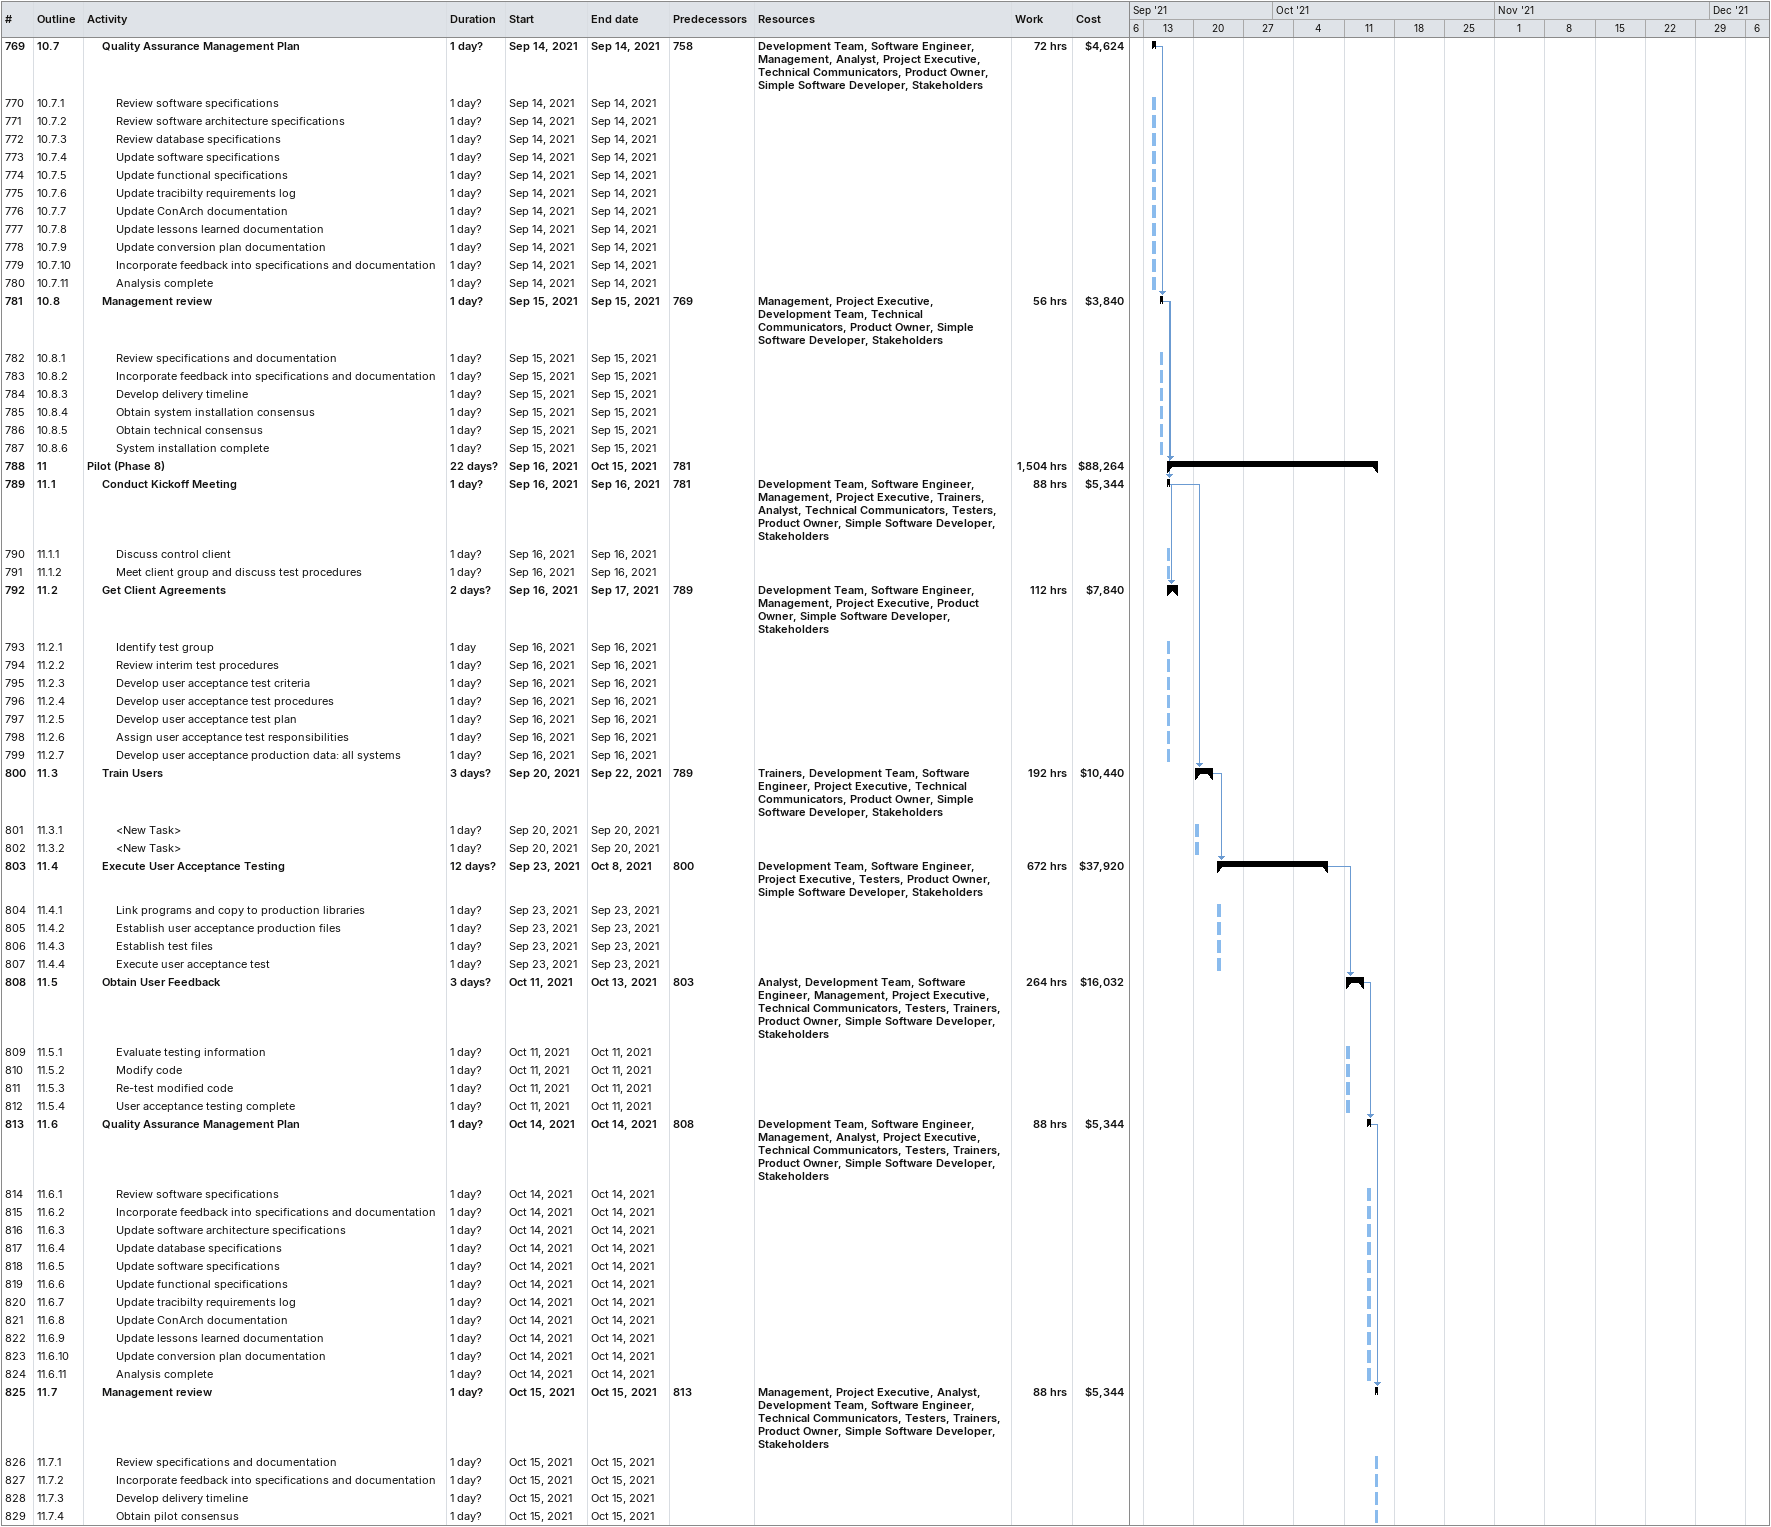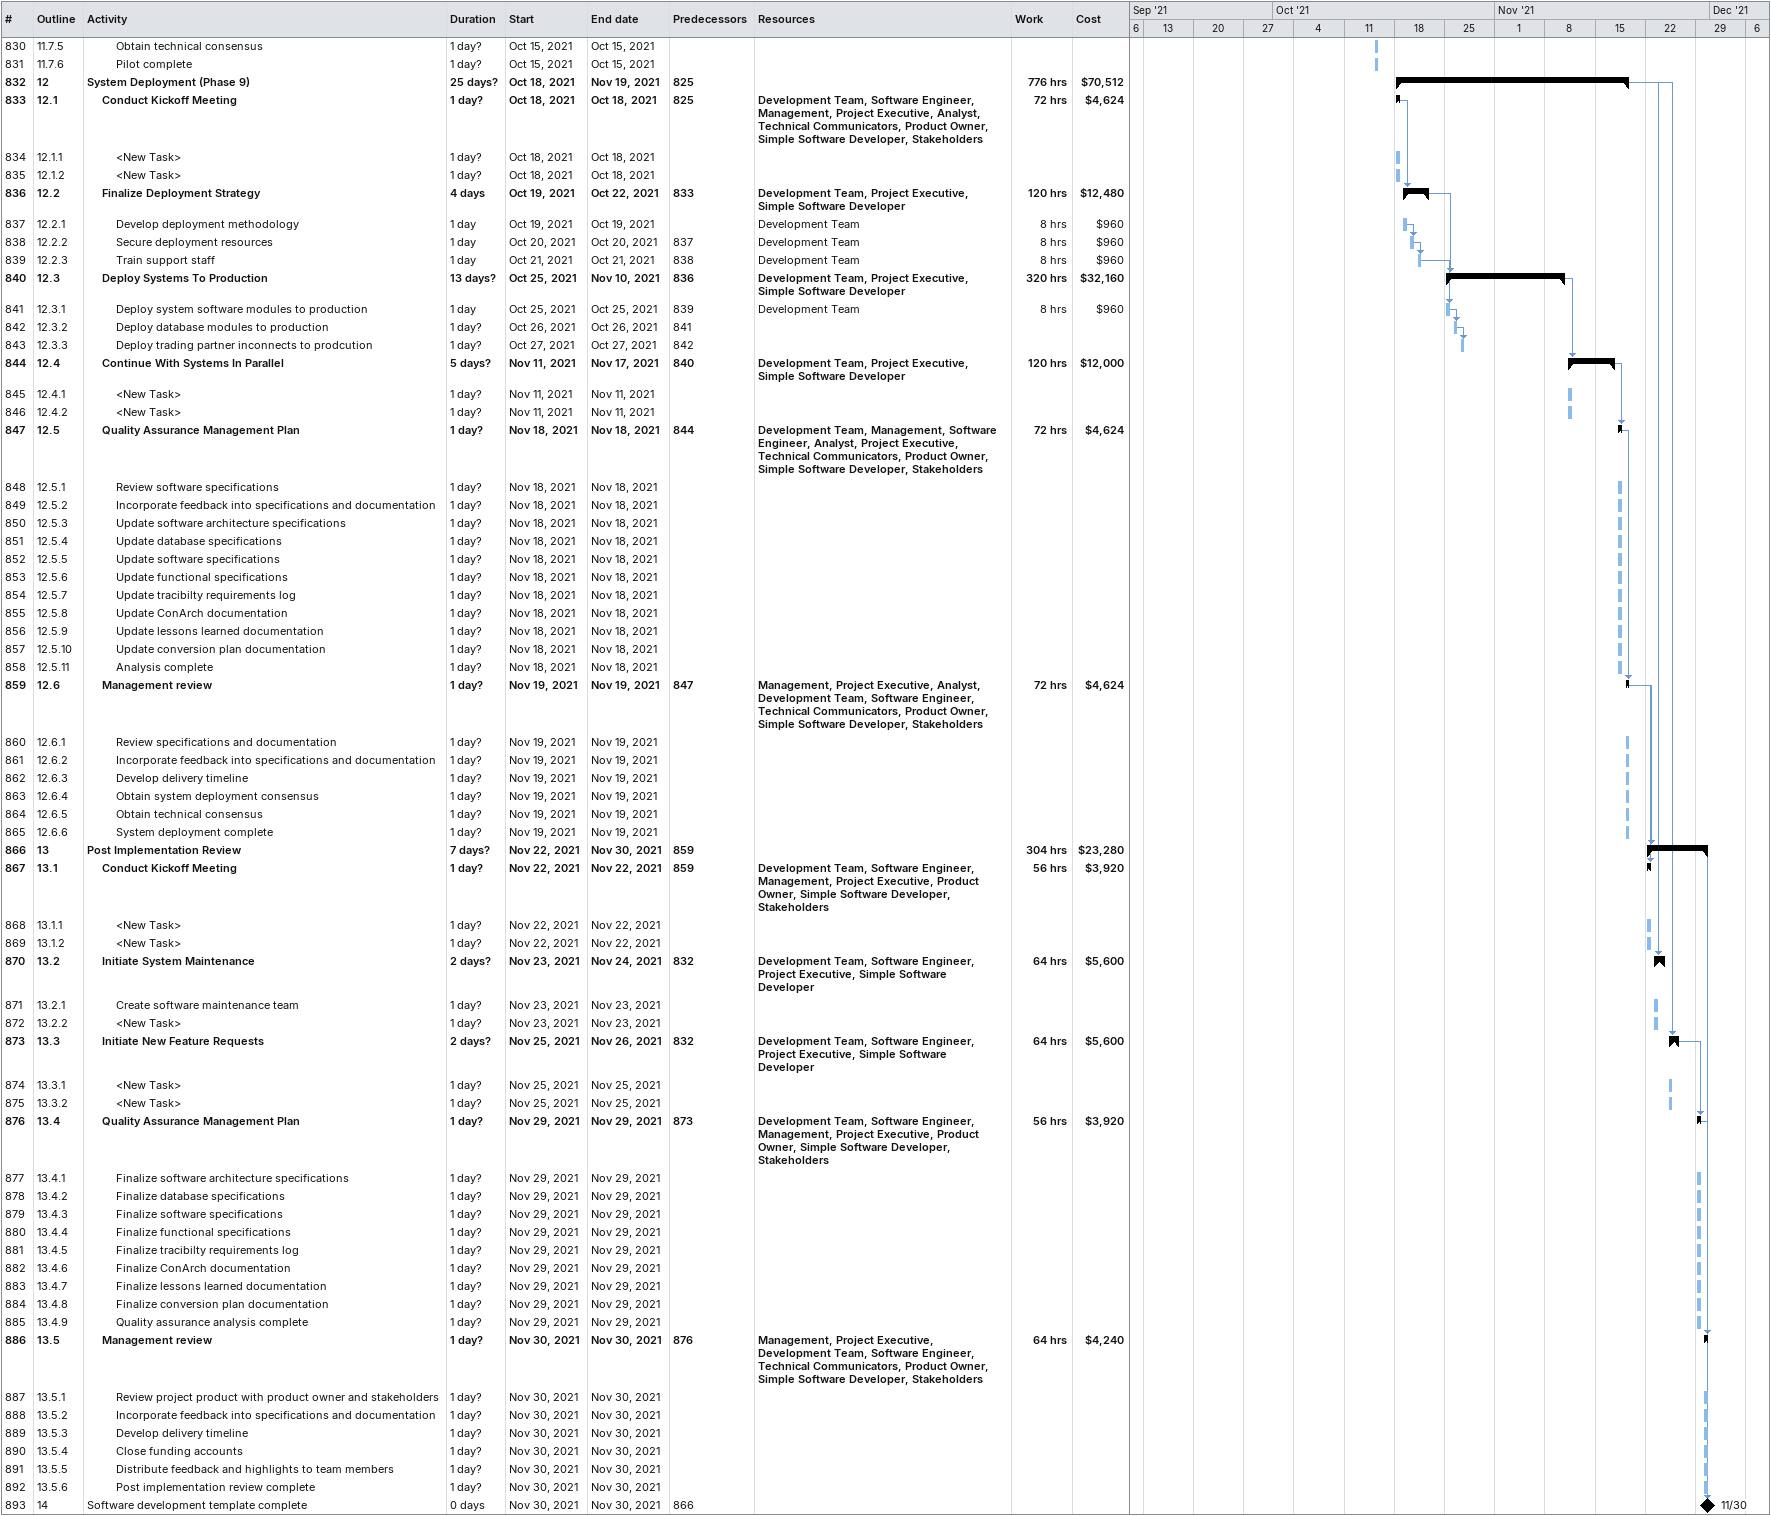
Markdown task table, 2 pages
| ID | WBS | Task | Duration | Start | Finish | Predecessors | Resources | Work (h) | Cost ($) |
|---|---|---|---|---|---|---|---|---|---|
| 769 | 10.7 | **Quality Assurance Management Plan** | 1d? | 2021-09-14 | 2021-09-14 | 758 | Development Team, Software Engineer, Management, Analyst, Project Executive, Technical Communicators, Product Owner, Simple Software Developer, Stakeholders | 72 | 4624 |
| 770 | 10.7.1 | Review software specifications | 1d? | 2021-09-14 | 2021-09-14 |  |  |  |  |
| 771 | 10.7.2 | Review software architecture specifications | 1d? | 2021-09-14 | 2021-09-14 |  |  |  |  |
| 772 | 10.7.3 | Review database specifications | 1d? | 2021-09-14 | 2021-09-14 |  |  |  |  |
| 773 | 10.7.4 | Update software specifications | 1d? | 2021-09-14 | 2021-09-14 |  |  |  |  |
| 774 | 10.7.5 | Update functional specifications | 1d? | 2021-09-14 | 2021-09-14 |  |  |  |  |
| 775 | 10.7.6 | Update tracibilty requirements log | 1d? | 2021-09-14 | 2021-09-14 |  |  |  |  |
| 776 | 10.7.7 | Update ConArch documentation | 1d? | 2021-09-14 | 2021-09-14 |  |  |  |  |
| 777 | 10.7.8 | Update lessons learned documentation | 1d? | 2021-09-14 | 2021-09-14 |  |  |  |  |
| 778 | 10.7.9 | Update conversion plan documentation | 1d? | 2021-09-14 | 2021-09-14 |  |  |  |  |
| 779 | 10.7.10 | Incorporate feedback into specifications and documentation | 1d? | 2021-09-14 | 2021-09-14 |  |  |  |  |
| 780 | 10.7.11 | Analysis complete | 1d? | 2021-09-14 | 2021-09-14 |  |  |  |  |
| 781 | 10.8 | **Management review** | 1d? | 2021-09-15 | 2021-09-15 | 769 | Management, Project Executive, Development Team, Technical Communicators, Product Owner, Simple Software Developer, Stakeholders | 56 | 3840 |
| 782 | 10.8.1 | Review specifications and documentation | 1d? | 2021-09-15 | 2021-09-15 |  |  |  |  |
| 783 | 10.8.2 | Incorporate feedback into specifications and documentation | 1d? | 2021-09-15 | 2021-09-15 |  |  |  |  |
| 784 | 10.8.3 | Develop delivery timeline | 1d? | 2021-09-15 | 2021-09-15 |  |  |  |  |
| 785 | 10.8.4 | Obtain system installation consensus | 1d? | 2021-09-15 | 2021-09-15 |  |  |  |  |
| 786 | 10.8.5 | Obtain technical consensus | 1d? | 2021-09-15 | 2021-09-15 |  |  |  |  |
| 787 | 10.8.6 | System installation complete | 1d? | 2021-09-15 | 2021-09-15 |  |  |  |  |
| 788 | 11 | **Pilot (Phase 8)** | 22d? | 2021-09-16 | 2021-10-15 | 781 |  | 1504 | 88264 |
| 789 | 11.1 | **Conduct Kickoff Meeting** | 1d? | 2021-09-16 | 2021-09-16 | 781 | Development Team, Software Engineer, Management, Project Executive, Trainers, Analyst, Technical Communicators, Testers, Product Owner, Simple Software Developer, Stakeholders | 88 | 5344 |
| 790 | 11.1.1 | Discuss control client | 1d? | 2021-09-16 | 2021-09-16 |  |  |  |  |
| 791 | 11.1.2 | Meet client group and discuss test procedures | 1d? | 2021-09-16 | 2021-09-16 |  |  |  |  |
| 792 | 11.2 | **Get Client Agreements** | 2d? | 2021-09-16 | 2021-09-17 | 789 | Development Team, Software Engineer, Management, Project Executive, Product Owner, Simple Software Developer, Stakeholders | 112 | 7840 |
| 793 | 11.2.1 | Identify test group | 1d | 2021-09-16 | 2021-09-16 |  |  |  |  |
| 794 | 11.2.2 | Review interim test procedures | 1d? | 2021-09-16 | 2021-09-16 |  |  |  |  |
| 795 | 11.2.3 | Develop user acceptance test criteria | 1d? | 2021-09-16 | 2021-09-16 |  |  |  |  |
| 796 | 11.2.4 | Develop user acceptance test procedures | 1d? | 2021-09-16 | 2021-09-16 |  |  |  |  |
| 797 | 11.2.5 | Develop user acceptance test plan | 1d? | 2021-09-16 | 2021-09-16 |  |  |  |  |
| 798 | 11.2.6 | Assign user acceptance test responsibilities | 1d? | 2021-09-16 | 2021-09-16 |  |  |  |  |
| 799 | 11.2.7 | Develop user acceptance production data: all systems | 1d? | 2021-09-16 | 2021-09-16 |  |  |  |  |
| 800 | 11.3 | **Train Users** | 3d? | 2021-09-20 | 2021-09-22 | 789 | Trainers, Development Team, Software Engineer, Project Executive, Technical Communicators, Product Owner, Simple Software Developer, Stakeholders | 192 | 10440 |
| 801 | 11.3.1 | <New Task> | 1d? | 2021-09-20 | 2021-09-20 |  |  |  |  |
| 802 | 11.3.2 | <New Task> | 1d? | 2021-09-20 | 2021-09-20 |  |  |  |  |
| 803 | 11.4 | **Execute User Acceptance Testing** | 12d? | 2021-09-23 | 2021-10-08 | 800 | Development Team, Software Engineer, Project Executive, Testers, Product Owner, Simple Software Developer, Stakeholders | 672 | 37920 |
| 804 | 11.4.1 | Link programs and copy to production libraries | 1d? | 2021-09-23 | 2021-09-23 |  |  |  |  |
| 805 | 11.4.2 | Establish user acceptance production files | 1d? | 2021-09-23 | 2021-09-23 |  |  |  |  |
| 806 | 11.4.3 | Establish test files | 1d? | 2021-09-23 | 2021-09-23 |  |  |  |  |
| 807 | 11.4.4 | Execute user acceptance test | 1d? | 2021-09-23 | 2021-09-23 |  |  |  |  |
| 808 | 11.5 | **Obtain User Feedback** | 3d? | 2021-10-11 | 2021-10-13 | 803 | Analyst, Development Team, Software Engineer, Management, Project Executive, Technical Communicators, Testers, Trainers, Product Owner, Simple Software Developer, Stakeholders | 264 | 16032 |
| 809 | 11.5.1 | Evaluate testing information | 1d? | 2021-10-11 | 2021-10-11 |  |  |  |  |
| 810 | 11.5.2 | Modify code | 1d? | 2021-10-11 | 2021-10-11 |  |  |  |  |
| 811 | 11.5.3 | Re-test modified code | 1d? | 2021-10-11 | 2021-10-11 |  |  |  |  |
| 812 | 11.5.4 | User acceptance testing complete | 1d? | 2021-10-11 | 2021-10-11 |  |  |  |  |
| 813 | 11.6 | **Quality Assurance Management Plan** | 1d? | 2021-10-14 | 2021-10-14 | 808 | Development Team, Software Engineer, Management, Analyst, Project Executive, Technical Communicators, Testers, Trainers, Product Owner, Simple Software Developer, Stakeholders | 88 | 5344 |
| 814 | 11.6.1 | Review software specifications | 1d? | 2021-10-14 | 2021-10-14 |  |  |  |  |
| 815 | 11.6.2 | Incorporate feedback into specifications and documentation | 1d? | 2021-10-14 | 2021-10-14 |  |  |  |  |
| 816 | 11.6.3 | Update software architecture specifications | 1d? | 2021-10-14 | 2021-10-14 |  |  |  |  |
| 817 | 11.6.4 | Update database specifications | 1d? | 2021-10-14 | 2021-10-14 |  |  |  |  |
| 818 | 11.6.5 | Update software specifications | 1d? | 2021-10-14 | 2021-10-14 |  |  |  |  |
| 819 | 11.6.6 | Update functional specifications | 1d? | 2021-10-14 | 2021-10-14 |  |  |  |  |
| 820 | 11.6.7 | Update tracibilty requirements log | 1d? | 2021-10-14 | 2021-10-14 |  |  |  |  |
| 821 | 11.6.8 | Update ConArch documentation | 1d? | 2021-10-14 | 2021-10-14 |  |  |  |  |
| 822 | 11.6.9 | Update lessons learned documentation | 1d? | 2021-10-14 | 2021-10-14 |  |  |  |  |
| 823 | 11.6.10 | Update conversion plan documentation | 1d? | 2021-10-14 | 2021-10-14 |  |  |  |  |
| 824 | 11.6.11 | Analysis complete | 1d? | 2021-10-14 | 2021-10-14 |  |  |  |  |
| 825 | 11.7 | **Management review** | 1d? | 2021-10-15 | 2021-10-15 | 813 | Management, Project Executive, Analyst, Development Team, Software Engineer, Technical Communicators, Testers, Trainers, Product Owner, Simple Software Developer, Stakeholders | 88 | 5344 |
| 826 | 11.7.1 | Review specifications and documentation | 1d? | 2021-10-15 | 2021-10-15 |  |  |  |  |
| 827 | 11.7.2 | Incorporate feedback into specifications and documentation | 1d? | 2021-10-15 | 2021-10-15 |  |  |  |  |
| 828 | 11.7.3 | Develop delivery timeline | 1d? | 2021-10-15 | 2021-10-15 |  |  |  |  |
| 829 | 11.7.4 | Obtain pilot consensus | 1d? | 2021-10-15 | 2021-10-15 |  |  |  |  |
| 830 | 11.7.5 | Obtain technical consensus | 1d? | 2021-10-15 | 2021-10-15 |  |  |  |  |
| 831 | 11.7.6 | Pilot complete | 1d? | 2021-10-15 | 2021-10-15 |  |  |  |  |
| 832 | 12 | **System Deployment (Phase 9)** | 25d? | 2021-10-18 | 2021-11-19 | 825 |  | 776 | 70512 |
| 833 | 12.1 | **Conduct Kickoff Meeting** | 1d? | 2021-10-18 | 2021-10-18 | 825 | Development Team, Software Engineer, Management, Project Executive, Analyst, Technical Communicators, Product Owner, Simple Software Developer, Stakeholders | 72 | 4624 |
| 834 | 12.1.1 | <New Task> | 1d? | 2021-10-18 | 2021-10-18 |  |  |  |  |
| 835 | 12.1.2 | <New Task> | 1d? | 2021-10-18 | 2021-10-18 |  |  |  |  |
| 836 | 12.2 | **Finalize Deployment Strategy** | 4d | 2021-10-19 | 2021-10-22 | 833 | Development Team, Project Executive, Simple Software Developer | 120 | 12480 |
| 837 | 12.2.1 | Develop deployment methodology | 1d | 2021-10-19 | 2021-10-19 |  | Development Team | 8 | 960 |
| 838 | 12.2.2 | Secure deployment resources | 1d | 2021-10-20 | 2021-10-20 | 837 | Development Team | 8 | 960 |
| 839 | 12.2.3 | Train support staff | 1d | 2021-10-21 | 2021-10-21 | 838 | Development Team | 8 | 960 |
| 840 | 12.3 | **Deploy Systems To Production** | 13d? | 2021-10-25 | 2021-11-10 | 836 | Development Team, Project Executive, Simple Software Developer | 320 | 32160 |
| 841 | 12.3.1 | Deploy system software modules to production | 1d | 2021-10-25 | 2021-10-25 | 839 | Development Team | 8 | 960 |
| 842 | 12.3.2 | Deploy database modules to production | 1d? | 2021-10-26 | 2021-10-26 | 841 |  |  |  |
| 843 | 12.3.3 | Deploy trading partner inconnects to prodcution | 1d? | 2021-10-27 | 2021-10-27 | 842 |  |  |  |
| 844 | 12.4 | **Continue With Systems In Parallel** | 5d? | 2021-11-11 | 2021-11-17 | 840 | Development Team, Project Executive, Simple Software Developer | 120 | 12000 |
| 845 | 12.4.1 | <New Task> | 1d? | 2021-11-11 | 2021-11-11 |  |  |  |  |
| 846 | 12.4.2 | <New Task> | 1d? | 2021-11-11 | 2021-11-11 |  |  |  |  |
| 847 | 12.5 | **Quality Assurance Management Plan** | 1d? | 2021-11-18 | 2021-11-18 | 844 | Development Team, Management, Software Engineer, Analyst, Project Executive, Technical Communicators, Product Owner, Simple Software Developer, Stakeholders | 72 | 4624 |
| 848 | 12.5.1 | Review software specifications | 1d? | 2021-11-18 | 2021-11-18 |  |  |  |  |
| 849 | 12.5.2 | Incorporate feedback into specifications and documentation | 1d? | 2021-11-18 | 2021-11-18 |  |  |  |  |
| 850 | 12.5.3 | Update software architecture specifications | 1d? | 2021-11-18 | 2021-11-18 |  |  |  |  |
| 851 | 12.5.4 | Update database specifications | 1d? | 2021-11-18 | 2021-11-18 |  |  |  |  |
| 852 | 12.5.5 | Update software specifications | 1d? | 2021-11-18 | 2021-11-18 |  |  |  |  |
| 853 | 12.5.6 | Update functional specifications | 1d? | 2021-11-18 | 2021-11-18 |  |  |  |  |
| 854 | 12.5.7 | Update tracibilty requirements log | 1d? | 2021-11-18 | 2021-11-18 |  |  |  |  |
| 855 | 12.5.8 | Update ConArch documentation | 1d? | 2021-11-18 | 2021-11-18 |  |  |  |  |
| 856 | 12.5.9 | Update lessons learned documentation | 1d? | 2021-11-18 | 2021-11-18 |  |  |  |  |
| 857 | 12.5.10 | Update conversion plan documentation | 1d? | 2021-11-18 | 2021-11-18 |  |  |  |  |
| 858 | 12.5.11 | Analysis complete | 1d? | 2021-11-18 | 2021-11-18 |  |  |  |  |
| 859 | 12.6 | **Management review** | 1d? | 2021-11-19 | 2021-11-19 | 847 | Management, Project Executive, Analyst, Development Team, Software Engineer, Technical Communicators, Product Owner, Simple Software Developer, Stakeholders | 72 | 4624 |
| 860 | 12.6.1 | Review specifications and documentation | 1d? | 2021-11-19 | 2021-11-19 |  |  |  |  |
| 861 | 12.6.2 | Incorporate feedback into specifications and documentation | 1d? | 2021-11-19 | 2021-11-19 |  |  |  |  |
| 862 | 12.6.3 | Develop delivery timeline | 1d? | 2021-11-19 | 2021-11-19 |  |  |  |  |
| 863 | 12.6.4 | Obtain system deployment consensus | 1d? | 2021-11-19 | 2021-11-19 |  |  |  |  |
| 864 | 12.6.5 | Obtain technical consensus | 1d? | 2021-11-19 | 2021-11-19 |  |  |  |  |
| 865 | 12.6.6 | System deployment complete | 1d? | 2021-11-19 | 2021-11-19 |  |  |  |  |
| 866 | 13 | **Post Implementation Review** | 7d? | 2021-11-22 | 2021-11-30 | 859 |  | 304 | 23280 |
| 867 | 13.1 | **Conduct Kickoff Meeting** | 1d? | 2021-11-22 | 2021-11-22 | 859 | Development Team, Software Engineer, Management, Project Executive, Product Owner, Simple Software Developer, Stakeholders | 56 | 3920 |
| 868 | 13.1.1 | <New Task> | 1d? | 2021-11-22 | 2021-11-22 |  |  |  |  |
| 869 | 13.1.2 | <New Task> | 1d? | 2021-11-22 | 2021-11-22 |  |  |  |  |
| 870 | 13.2 | **Initiate System Maintenance** | 2d? | 2021-11-23 | 2021-11-24 | 832 | Development Team, Software Engineer, Project Executive, Simple Software Developer | 64 | 5600 |
| 871 | 13.2.1 | Create software maintenance team | 1d? | 2021-11-23 | 2021-11-23 |  |  |  |  |
| 872 | 13.2.2 | <New Task> | 1d? | 2021-11-23 | 2021-11-23 |  |  |  |  |
| 873 | 13.3 | **Initiate New Feature Requests** | 2d? | 2021-11-25 | 2021-11-26 | 832 | Development Team, Software Engineer, Project Executive, Simple Software Developer | 64 | 5600 |
| 874 | 13.3.1 | <New Task> | 1d? | 2021-11-25 | 2021-11-25 |  |  |  |  |
| 875 | 13.3.2 | <New Task> | 1d? | 2021-11-25 | 2021-11-25 |  |  |  |  |
| 876 | 13.4 | **Quality Assurance Management Plan** | 1d? | 2021-11-29 | 2021-11-29 | 873 | Development Team, Software Engineer, Management, Project Executive, Product Owner, Simple Software Developer, Stakeholders | 56 | 3920 |
| 877 | 13.4.1 | Finalize software architecture specifications | 1d? | 2021-11-29 | 2021-11-29 |  |  |  |  |
| 878 | 13.4.2 | Finalize database specifications | 1d? | 2021-11-29 | 2021-11-29 |  |  |  |  |
| 879 | 13.4.3 | Finalize software specifications | 1d? | 2021-11-29 | 2021-11-29 |  |  |  |  |
| 880 | 13.4.4 | Finalize functional specifications | 1d? | 2021-11-29 | 2021-11-29 |  |  |  |  |
| 881 | 13.4.5 | Finalize tracibilty requirements log | 1d? | 2021-11-29 | 2021-11-29 |  |  |  |  |
| 882 | 13.4.6 | Finalize ConArch documentation | 1d? | 2021-11-29 | 2021-11-29 |  |  |  |  |
| 883 | 13.4.7 | Finalize lessons learned documentation | 1d? | 2021-11-29 | 2021-11-29 |  |  |  |  |
| 884 | 13.4.8 | Finalize conversion plan documentation | 1d? | 2021-11-29 | 2021-11-29 |  |  |  |  |
| 885 | 13.4.9 | Quality assurance analysis complete | 1d? | 2021-11-29 | 2021-11-29 |  |  |  |  |
| 886 | 13.5 | **Management review** | 1d? | 2021-11-30 | 2021-11-30 | 876 | Management, Project Executive, Development Team, Software Engineer, Technical Communicators, Product Owner, Simple Software Developer, Stakeholders | 64 | 4240 |
| 887 | 13.5.1 | Review project product with product owner and stakeholders | 1d? | 2021-11-30 | 2021-11-30 |  |  |  |  |
| 888 | 13.5.2 | Incorporate feedback into specifications and documentation | 1d? | 2021-11-30 | 2021-11-30 |  |  |  |  |
| 889 | 13.5.3 | Develop delivery timeline | 1d? | 2021-11-30 | 2021-11-30 |  |  |  |  |
| 890 | 13.5.4 | Close funding accounts | 1d? | 2021-11-30 | 2021-11-30 |  |  |  |  |
| 891 | 13.5.5 | Distribute feedback and highlights to team members | 1d? | 2021-11-30 | 2021-11-30 |  |  |  |  |
| 892 | 13.5.6 | Post implementation review complete | 1d? | 2021-11-30 | 2021-11-30 |  |  |  |  |
| 893 | 14 | Software development template complete | 0d | 2021-11-30 | 2021-11-30 | 866 |  |  |  |
